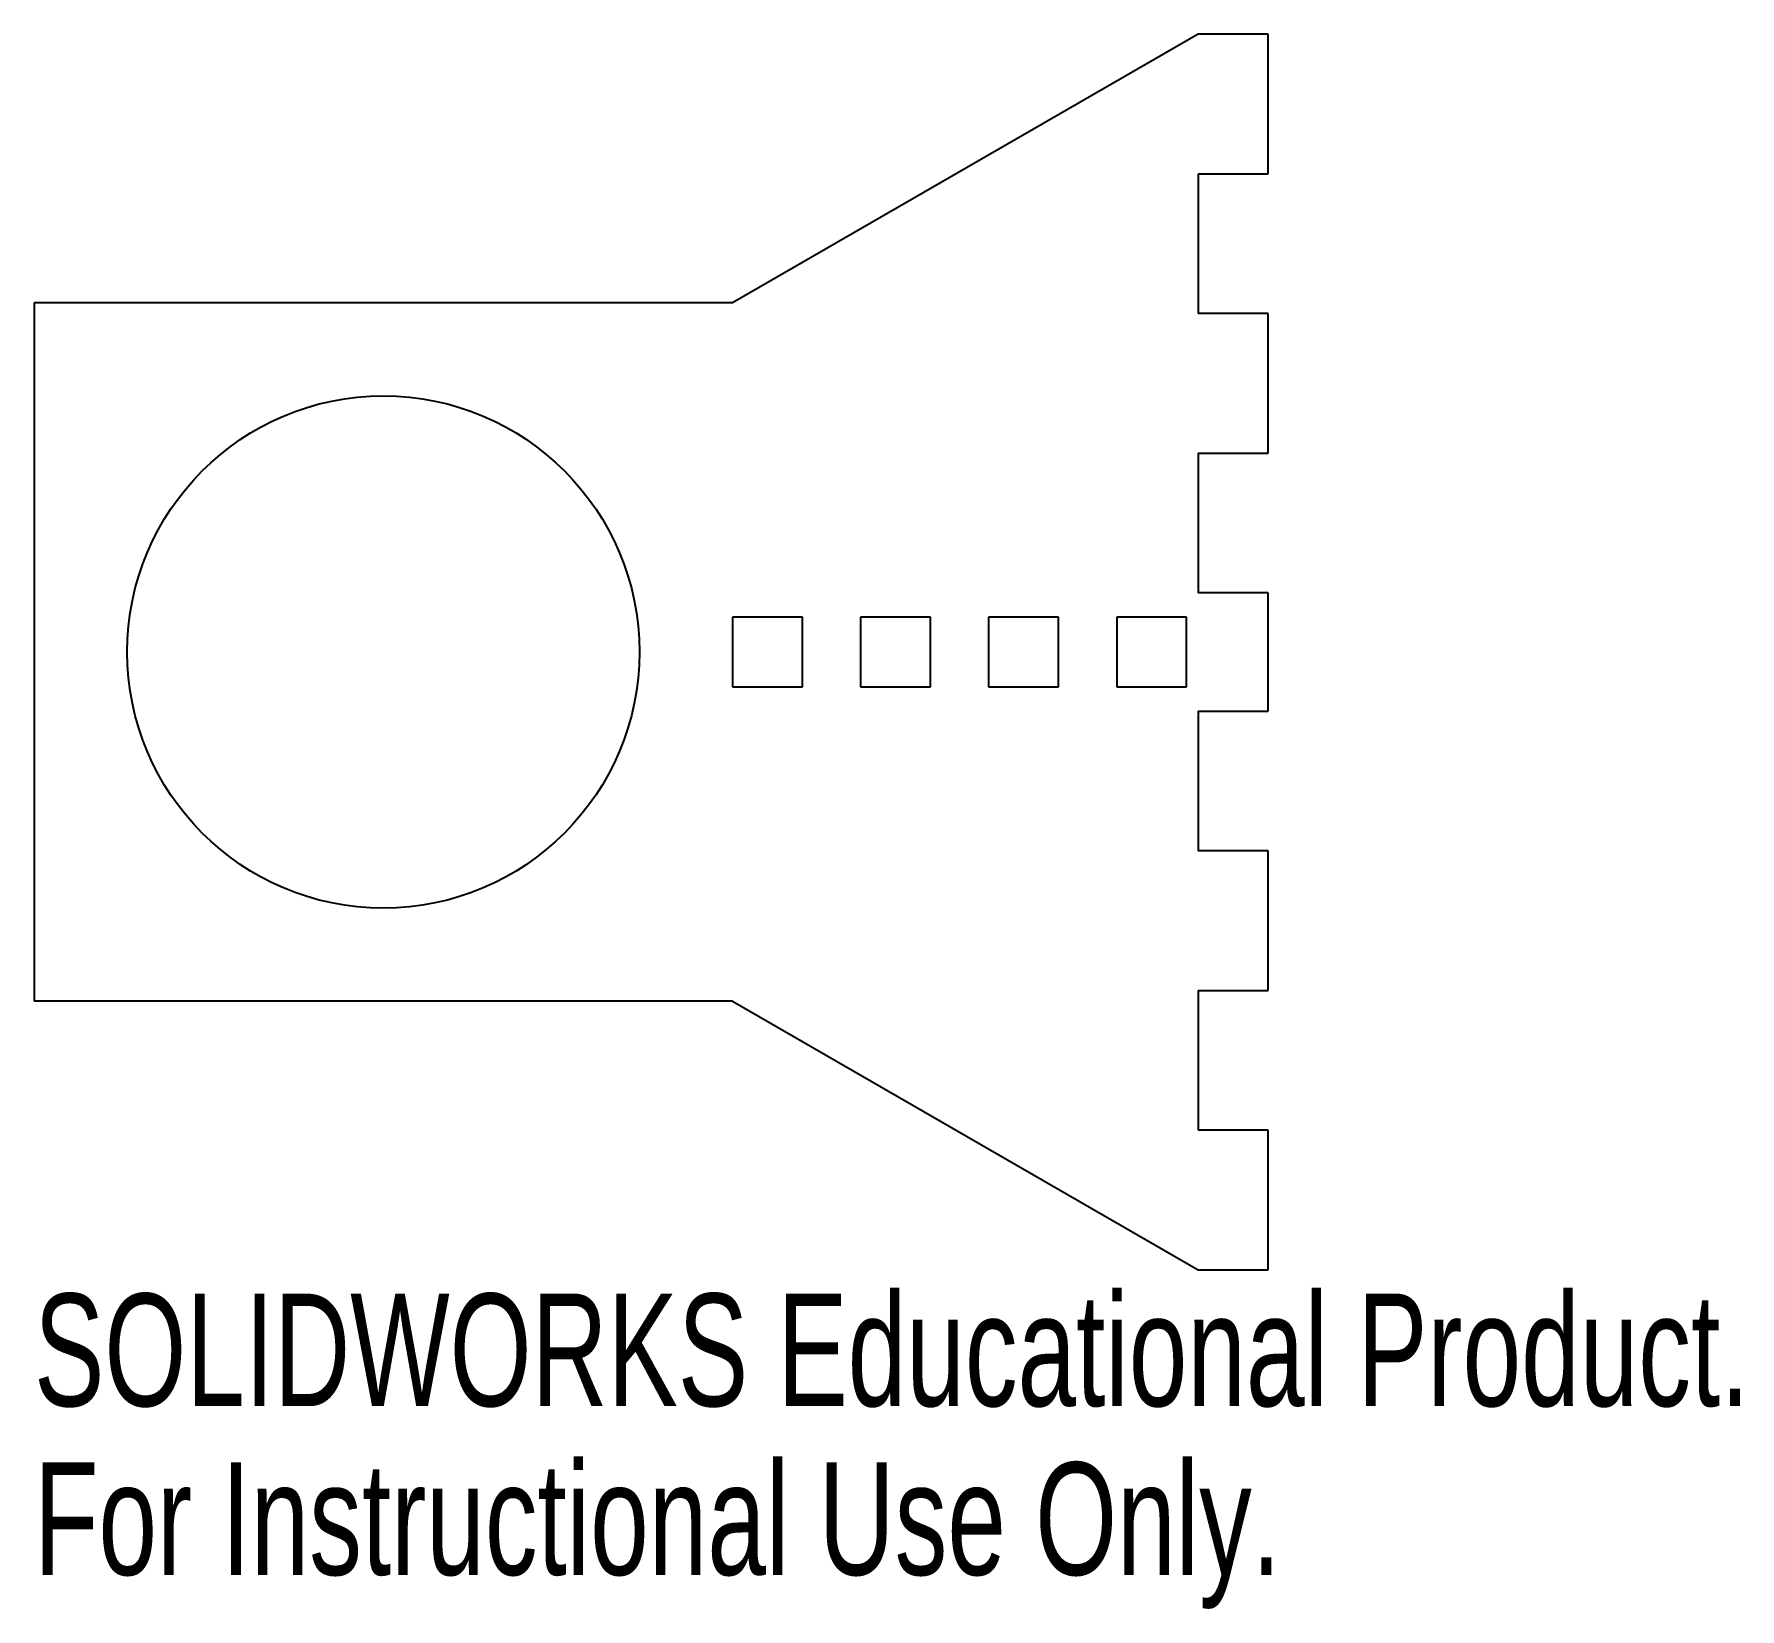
# Model space of a CAD drawing. Header units: millimetres. Extents: x -15 to 58.3, y -41.1 to 26.5.
import ezdxf

# ---------------------------------------------------------------- set-up
doc = ezdxf.new("R2010")
doc.units = ezdxf.units.MM
doc.styles.add('SLDTEXTSTYLE0', font='TXT', dxfattribs={"width": 0.7})

msp = doc.modelspace()

# ---------------------------------------------------------------- linework, layer by layer
at = {"color": 7, "linetype": 'Continuous', "lineweight": 25}
for p, q in [((35, 26.54), (15, 15)), ((38, 26.54), (35, 26.54)), ((38, 20.54), (38, 26.54)), ((35, 20.54), (38, 20.54)), ((35, 20.54), (35, 14.54)), ((15, 15), (-15, 15)), ((-15, 15), (-15, -15)), ((38, 14.54), (35, 14.54)), ((38, 8.54), (38, 14.54)), ((35, 8.54), (38, 8.54)), ((35, 8.54), (35, 2.54)), ((38, 2.54), (35, 2.54)), ((38, -2.54), (38, 2.54)), ((18, 1.5), (15, 1.5)), ((15, 1.5), (15, -1.5)), ((18, -1.5), (18, 1.5)), ((23.5, 1.5), (20.5, 1.5)), ((20.5, 1.5), (20.5, -1.5)), ((23.5, -1.5), (23.5, 1.5)), ((29, 1.5), (26, 1.5)), ((26, 1.5), (26, -1.5)), ((29, -1.5), (29, 1.5)), ((34.5, 1.5), (31.5, 1.5)), ((31.5, 1.5), (31.5, -1.5)), ((34.5, -1.5), (34.5, 1.5)), ((15, -1.5), (18, -1.5)), ((20.5, -1.5), (23.5, -1.5)), ((26, -1.5), (29, -1.5)), ((31.5, -1.5), (34.5, -1.5)), ((35, -2.54), (38, -2.54)), ((35, -2.54), (35, -8.54)), ((38, -8.54), (35, -8.54)), ((38, -14.54), (38, -8.54)), ((35, -14.54), (38, -14.54)), ((35, -14.54), (35, -20.54)), ((15, -15), (-15, -15)), ((15, -15), (35, -26.54)), ((38, -20.54), (35, -20.54)), ((38, -26.54), (38, -20.54)), ((35, -26.54), (38, -26.54))]:
    msp.add_line(p, q, dxfattribs=at)
msp.add_circle((0, 0), 11, dxfattribs=at)

# ---------------------------------------------------------------- texts
at = {"color": 7, "linetype": 'Continuous', "char_height": 4.83362, "attachment_point": 1, "style": 'SLDTEXTSTYLE0'}
for s, insert in [('SOLIDWORKS Educational Product.', (-15, -27.56)), ('For Instructional Use Only.', (-15, -34.81))]:
    msp.add_mtext(s, dxfattribs=dict(at, insert=insert))

doc.saveas('drawing.dxf')
